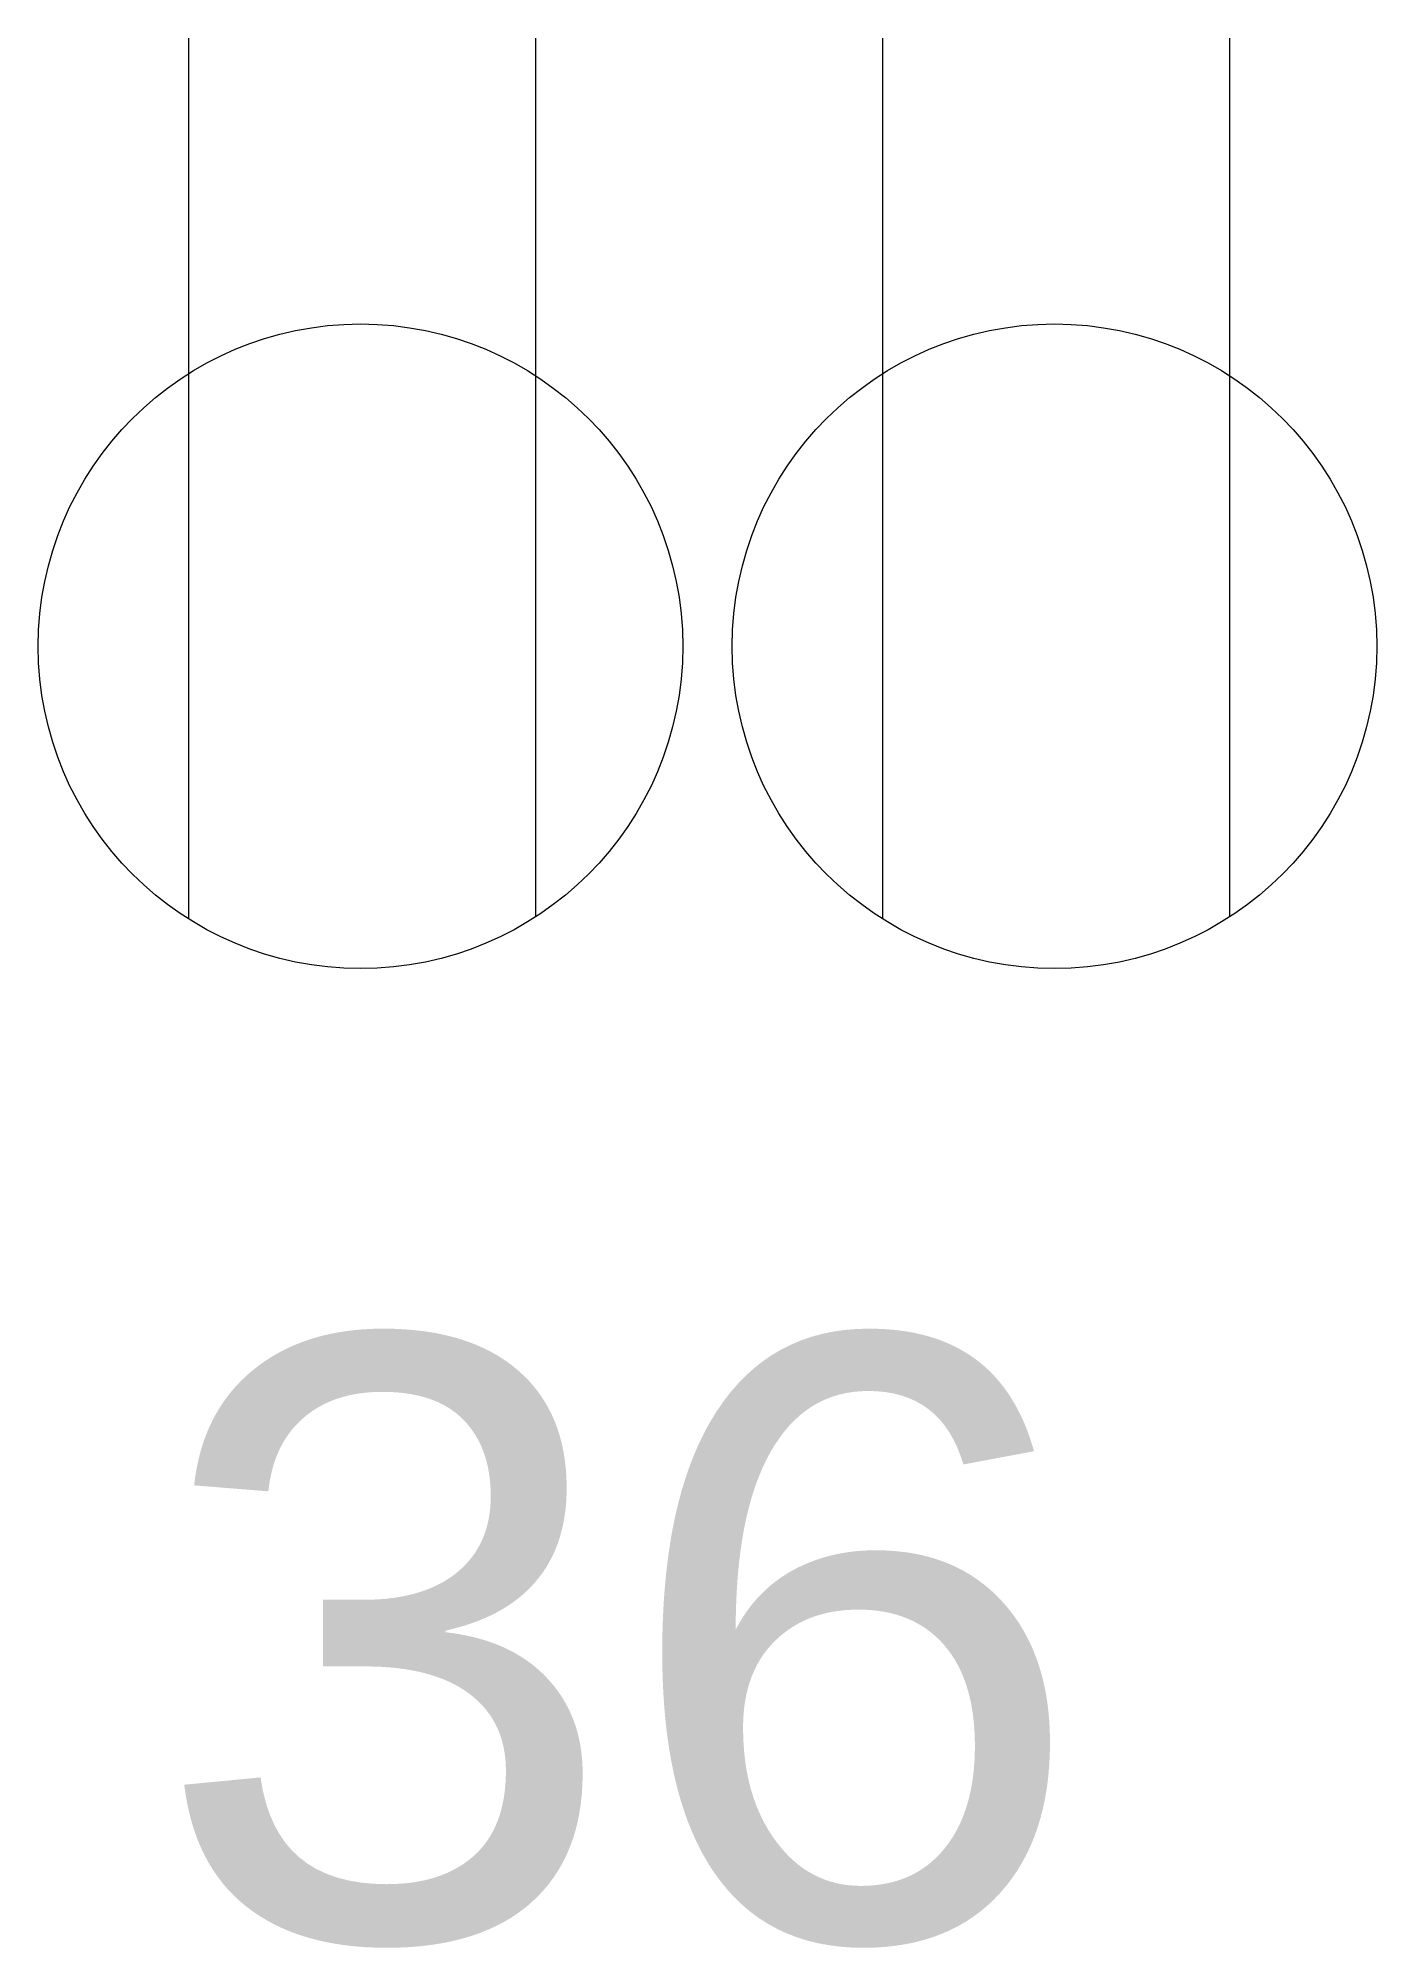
# Model space of a CAD drawing. Header units: inches. Extents: x 84.19 to 90.86, y 345.99 to 355.51.
import ezdxf
from ezdxf.enums import TextEntityAlignment as Align

# ---------------------------------------------------------------- set-up
doc = ezdxf.new("R2010")
doc.units = ezdxf.units.IN
doc.header["$MEASUREMENT"] = 0
doc.layers.get('0').update_dxf_attribs({"color": 1, "lineweight": 9})
doc.layers.add('E102-2nd-floor-electrical', color=7, linetype='Continuous', lineweight=9)
doc.styles.add('Reg', font='Arial.ttf', dxfattribs={"height": 3})

# ---------------------------------------------------------------- blocks, each defined once
blk = doc.blocks.new('duplex')
at = {"style": 'Reg'}
blk.add_attdef('ID', text='', height=3, dxfattribs=at).set_placement((292.5485, 61.4623), align=Align.MIDDLE_CENTER)

msp = doc.modelspace()

# ---------------------------------------------------------------- linework, layer by layer
at = {"layer": 'E102-2nd-floor-electrical'}
for p, q in [((84.9345, 355.5131), (84.9345, 351.1216)), ((86.665, 355.5131), (86.665, 351.1312)), ((88.3955, 355.5131), (88.3955, 351.1216)), ((90.126, 355.5131), (90.126, 351.1312))]:
    msp.add_line(p, q, dxfattribs=at)
for centre in [(85.7923, 352.4808), (89.2532, 352.4808)]:
    msp.add_circle(centre, 1.6072, dxfattribs=at)

# ---------------------------------------------------------------- block references
msp.add_blockref('duplex', (-205.4642, 286.0714), dxfattribs=at).add_auto_attribs({'ID': '36'})

doc.saveas('drawing.dxf')
